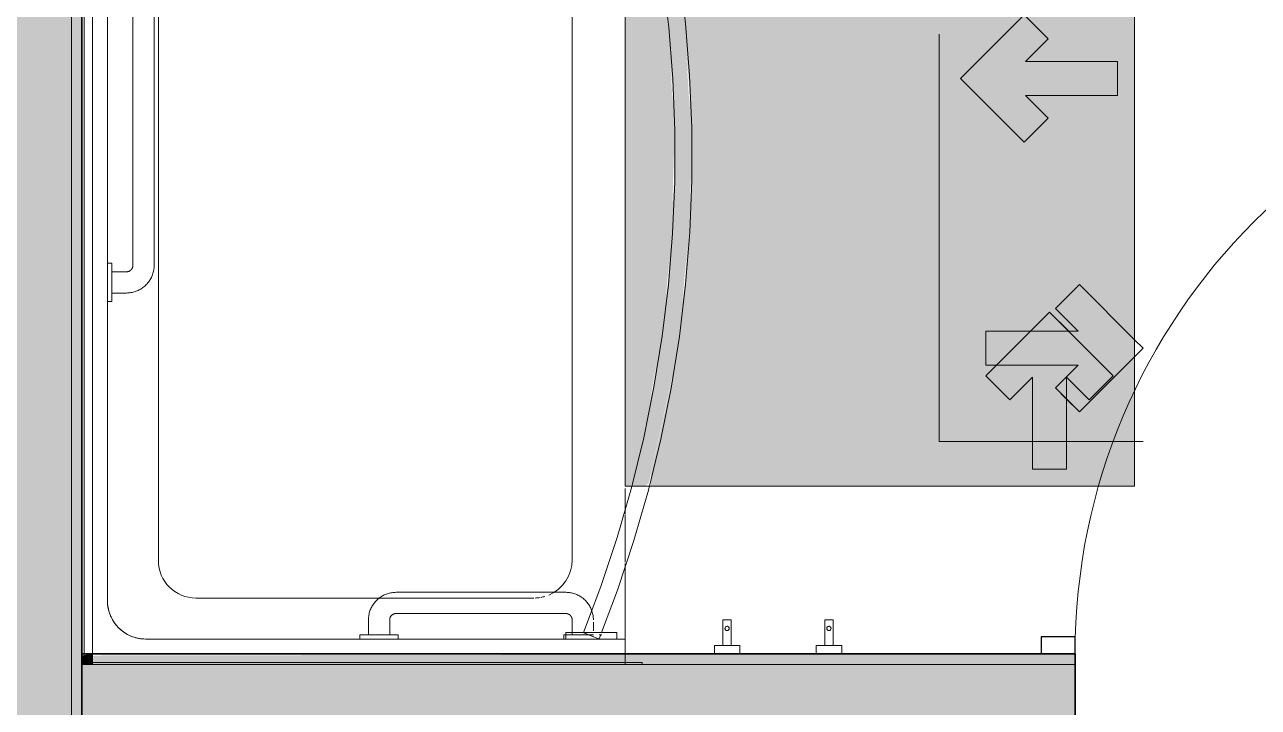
# Model space of a CAD drawing. Header units: inches. Extents: x 6 to 8416, y -388 to 6104.
# Drawn here: x 6422 to 6494.7, y 190.3 to 230.5 of the extents above; entities that cross this region are included whole.
import ezdxf

# ---------------------------------------------------------------- set-up
doc = ezdxf.new("R2010")
doc.units = ezdxf.units.IN
doc.header["$MEASUREMENT"] = 0
doc.linetypes.add('Dash 1_16_', pattern=[48, 24, -24])
doc.linetypes.add('Hidden 1_16_', pattern=[36, 24, -12])
for name, color, linetype, lineweight in [('A-DOOR', 31, 'Continuous', 18), ('A-DOOR-FRAM', 31, 'Continuous', 25), ('A-GENM', 13, 'Continuous', 18), ('A-WALL', 113, 'Continuous', 25), ('A-WALL-PATT', 111, 'Continuous', 35), ('I-WALL', 2, 'Continuous', 25), ('P-SANR-FIXT', 6, 'Continuous', 18), ('Q-SPCQ', 91, 'Continuous', 18)]:
    doc.layers.add(name, color=color, linetype=linetype, lineweight=lineweight)

# ---------------------------------------------------------------- blocks, each defined once
blk = doc.blocks.new('GM BA Shower-Unit-Tub-Prefab-ICC ADA-AM - ICC Type B_ Option B Forward_ 60_W x 32_D-2924853-LEVEL 3 - PLAN Copy 1 Copy 1')
at = {"layer": 'A-GENM'}
blk.add_line((59.375, 32), (60, 32), dxfattribs=at)
blk = doc.blocks.new('PL BA Toilet-Unit-Two Piece-ICC ADA-AM - ICC Type B_ Side Approach_ Side Bar-V1098-LEVEL 3 - PLAN Copy 1 Copy 1')
at = {"layer": 'A-GENM', "linetype": 'Hidden 1_16_', "lineweight": 9}
for p, q in [((0, 56), (48, 56)), ((48, 56), (48, 24)), ((39.75, 54.25), (36.5, 51)), ((36.5, 51), (39.75, 54.25)), ((41.164, 52.836), (39.75, 54.25)), ((39.75, 54.25), (40.5, 53.5)), ((40.5, 53.5), (41.164, 52.836)), ((39.828, 51.5), (41.164, 52.836)), ((41.164, 52.836), (40.532, 52.203)), ((40.507, 52.178), (39.828, 51.5)), ((36.5, 51), (36, 50.5)), ((36, 50.5), (36.5, 51)), ((45.25, 51.5), (39.828, 51.5)), ((39.828, 51.5), (44.625, 51.5)), ((44.625, 51.5), (45.25, 51.5)), ((45.25, 49.5), (45.25, 51.5)), ((45.25, 51.5), (45.25, 49.5)), ((36, 50.5), (36.5, 50)), ((36.5, 50), (36, 50.5)), ((36.5, 50), (39.75, 46.75)), ((39.75, 46.75), (36.5, 50)), ((41.164, 48.164), (39.828, 49.5)), ((39.828, 49.5), (45.25, 49.5)), ((40.375, 49.5), (39.828, 49.5)), ((39.828, 49.5), (41.164, 48.164)), ((42.625, 49.5), (40.375, 49.5)), ((45.25, 49.5), (42.625, 49.5)), ((39.75, 46.75), (41.164, 48.164)), ((41.164, 48.164), (39.75, 46.75))]:
    blk.add_line(p, q, dxfattribs=at)
blk = doc.blocks.new('GM Clearance-Rect-AM - 30_ x 48_  - A117 2017 Existing _ Type B _ A117 2009 _ CBC-V1099-LEVEL 3 - PLAN Copy 1 Copy 1')
at = {"layer": 'A-GENM', "linetype": 'Hidden 1_16_', "lineweight": 9, "transparency": 33554560}
h = blk.add_hatch(color=256, dxfattribs=at)
h.paths.add_polyline_path([(11.951, 48), (-15, 48), (-15, 0), (15, 0), (14.865, 4.705), (14.159, 7.141), (12.32, 14.947), (11.752, 18.608), (11.214, 24.639), (11.148, 30.645), (11.479, 35.998), (12.278, 41.836), (13.485, 47.308), (13.485, 48), (12.26, 48)])
h.paths.add_polyline_path([(15, 48), (14.667, 48), (13.728, 44.092), (12.746, 38.29), (12.231, 32.814), (12.135, 26.714), (12.448, 21.317), (13.252, 15.39), (14.486, 9.664), (15, 8.266), (15, 47.4)])
blk.add_hatch(color=256, dxfattribs=at).paths.add_polyline_path([(13.878, 48), (13.614, 47.841), (12.13, 41.068), (11.74, 38.29), (11.217, 32.454), (11.107, 27.456), (11.508, 20.747), (12.336, 14.859), (13.593, 9.14), (15, 4.625), (14.865, 8.27), (13.713, 12.987), (12.752, 18.657), (12.22, 24.46), (12.131, 30.175), (12.478, 35.946), (13.367, 42.21), (14.624, 47.841), (14.492, 48), (13.943, 48)])
at = {"layer": 'A-GENM', "linetype": 'Hidden 1_16_', "lineweight": 9}
for p, q in [((13.652, 48), (-15, 48)), ((-15, 48), (-15, 0)), ((13.652, 48), (-15, 48)), ((-15, 48), (-15, 0)), ((-15, 40.375), (-15, 48)), ((-15, 48), (13.652, 48)), ((14.309, 48), (13.943, 48)), ((14.309, 48), (13.943, 48)), ((13.943, 48), (14.309, 48)), ((15, 48), (14.667, 48)), ((15, 48), (14.667, 48)), ((14.667, 48), (15, 48)), ((15, 7.775), (15, 48)), ((15, 7.775), (15, 48)), ((15, 48), (15, 7.775)), ((-15, 39.375), (-15, 40.375)), ((-15, 0), (-15, 39.375))]:
    blk.add_line(p, q, dxfattribs=at)
blk = doc.blocks.new('z Nested-Shower Surround-Tub-Prefab - Variable-V1201-LEVEL 3 - PLAN Copy 1 Copy 1')
at = {"layer": 'A-GENM', "lineweight": 9}
for p, q in [((60, 33), (59.875, 33)), ((59.875, 33), (59.875, 0.625)), ((59.875, 32), (59.875, 33)), ((59.875, 33), (60, 33)), ((60, 0.625), (60, 33)), ((60, 33), (60, 32)), ((59.875, 0.625), (59.875, 32)), ((60, 32), (60, 0.625)), ((0, 0), (60, 0)), ((59.875, 0.125), (0.125, 0.125)), ((0.622, 0.125), (59.376, 0.125)), ((59.375, 0), (6.875, 0)), ((59.471, 0.125), (59.688, 0.125)), ((60, 0), (59.471, 0)), ((59.875, 0.625), (59.875, 0.125)), ((59.875, 0.313), (59.875, 0.625)), ((60, 0), (60, 0.625)), ((60, 0.625), (60, 0))]:
    blk.add_line(p, q, dxfattribs=at)
at = {"layer": 'A-GENM'}
for p, q in [((9.275, 32), (49.5, 32)), ((49.631, 32), (50.725, 32)), ((50.725, 32), (51.148, 32)), ((51.2, 32), (53.966, 32)), ((54.047, 32), (58.5, 32)), ((58.5, 32), (58.5, 30.75)), ((60, 32), (58.5, 32)), ((58.5, 32), (58.5, 30.75)), ((58.5, 30.75), (58.5, 32)), ((58.5, 32), (59.375, 32)), ((59.471, 32), (59.717, 32)), ((60, 0.625), (60, 32)), ((60, 32), (60, 0.625)), ((58.5, 30.75), (58.5, 29.25)), ((58.5, 30.75), (58.5, 29.25)), ((58.5, 29.25), (58.5, 30.75)), ((58.5, 29.25), (58.5, 3.75)), ((58.5, 29.25), (58.5, 3.75)), ((58.5, 3.75), (58.5, 29.25)), ((53.839, 28.873), (6.409, 28.873)), ((56.089, 18.5), (56.089, 26.623)), ((56.089, 6.712), (56.089, 18.5)), ((53.877, 4.5), (6.371, 4.5)), ((56.25, 1.5), (3.75, 1.5)), ((56.25, 1.5), (3.75, 1.5)), ((3.75, 1.5), (56.25, 1.5)), ((0, 0), (60, 0)), ((59.375, 0), (6.875, 0)), ((60, 0), (59.471, 0)), ((60, 0), (60, 0.625)), ((60, 0.625), (60, 0))]:
    blk.add_line(p, q, dxfattribs=at)
for centre, radius, start, end in [((53.839, 26.623), 2.25, 23.01288, 90), ((53.839, 26.623), 2.25, 10.6675, 16.57426), ((53.839, 26.623), 2.25, 1.82866, 9.29916), ((53.877, 6.712), 2.212, 270, 360), ((56.25, 3.75), 2.25, 270, 360), ((56.25, 3.75), 2.25, 339.97132, 0), ((56.25, 3.75), 2.25, 339.97132, 360), ((56.25, 3.75), 2.25, 335.02868, 339.97132), ((56.25, 3.75), 2.25, 335.02868, 339.97132), ((56.25, 3.75), 2.25, 294.97132, 335.02868), ((56.25, 3.75), 2.25, 294.97132, 335.02868), ((56.25, 3.75), 2.25, 270, 290.02868), ((56.25, 3.75), 2.25, 270, 290.02868), ((56.25, 3.75), 2.25, 290.02868, 294.97132), ((56.25, 3.75), 2.25, 290.02868, 294.97132)]:
    blk.add_arc(centre, radius, start, end, dxfattribs=at)
blk = doc.blocks.new('z Nested-Shower Grab Bars - Variable-V1202-LEVEL 3 - PLAN Copy 1 Copy 1')
at = {"layer": 'A-GENM', "linetype": 'Dash 1_16_', "lineweight": 9}
for p, q in [((56.75, 29.125), (56.75, 29.087)), ((56.75, 29.125), (56.75, 29.087)), ((56.75, 29.087), (56.75, 28.974)), ((56.75, 29.087), (56.75, 28.974)), ((57, 29.087), (57, 29.125)), ((57, 29.087), (57, 29.125)), ((57, 28.974), (57, 29.087)), ((57, 28.974), (57, 29.087)), ((55.616, 28.604), (55.552, 28.593)), ((56.516, 28.625), (55.998, 28.625)), ((56.75, 28.604), (56.75, 28.625)), ((56.75, 28.604), (56.75, 28.625)), ((56.75, 28.541), (56.75, 28.604)), ((56.75, 28.541), (56.75, 28.604)), ((56.75, 28.442), (56.75, 28.541)), ((56.75, 28.442), (56.75, 28.541)), ((56.75, 28.313), (56.75, 28.442)), ((56.75, 28.313), (56.75, 28.442)), ((57, 28.563), (57, 28.795)), ((57, 28.563), (57, 28.795)), ((57, 28.291), (57, 28.503)), ((57, 28.291), (57, 28.503)), ((56.75, 28.162), (56.75, 28.313)), ((56.75, 28.162), (56.75, 28.313)), ((56.75, 28), (56.75, 28.162)), ((56.75, 28), (56.75, 28.162)), ((56.75, 27.838), (56.75, 28)), ((56.75, 27.838), (56.75, 28)), ((56.75, 27.688), (56.75, 27.838)), ((56.75, 27.688), (56.75, 27.838)), ((56.75, 27.709), (56.75, 26.875)), ((56.75, 27.375), (56.75, 27.688)), ((56.75, 27.375), (56.75, 27.688)), ((56.75, 27.687), (56.75, 26.875)), ((57, 28.113), (57, 28.291)), ((57, 28.113), (57, 28.291)), ((57, 27.749), (57, 28)), ((57, 27.749), (57, 28)), ((57, 26.875), (57, 27.709)), ((57, 26.875), (57, 27.709)), ((54.25, 27), (54.25, 17)), ((55.5, 17), (55.5, 27)), ((55.875, 27.375), (56.75, 27.375)), ((56.75, 26.875), (57, 26.875)), ((57, 17.125), (56.75, 17.125)), ((56.75, 17.125), (56.75, 16.313)), ((56.75, 17.125), (56.75, 14.875)), ((57, 14.875), (57, 17.125)), ((57, 14.875), (57, 17.125)), ((56.75, 16.625), (55.875, 16.625)), ((56.75, 16.313), (56.75, 16.625)), ((56.75, 15.375), (56.75, 16.625)), ((56.75, 15.688), (56.75, 16.313)), ((55.875, 15.375), (56.75, 15.375)), ((56.75, 15.375), (56.75, 15.688)), ((56.75, 15.687), (56.75, 14.875)), ((56.75, 14.875), (57, 14.875)), ((35, 2.75), (13, 2.75)), ((35, 2.75), (13, 2.75)), ((13, 1.5), (35, 1.5)), ((13, 1.5), (35, 1.5)), ((35.375, 1.125), (35.375, 0.25)), ((35.375, 1.125), (35.375, 0.25)), ((36.625, 0.25), (36.625, 1.125)), ((36.625, 0.25), (36.625, 1.125)), ((34.875, 0.25), (34.875, 0)), ((35.687, 0.25), (34.875, 0.25)), ((35.687, 0.25), (34.875, 0.25)), ((34.875, 0.25), (34.875, 0)), ((37.125, 0.25), (34.875, 0.25)), ((35.687, 0.25), (34.875, 0.25)), ((34.875, 0), (37.125, 0)), ((34.875, 0), (37.125, 0)), ((34.875, 0), (37.125, 0)), ((34.875, 0), (37.125, 0)), ((35.375, 0.25), (35.688, 0.25)), ((35.375, 0.25), (35.688, 0.25)), ((35.375, 0.25), (36.625, 0.25)), ((35.375, 0.25), (35.688, 0.25)), ((35.688, 0.25), (36.313, 0.25)), ((35.688, 0.25), (35.838, 0.25)), ((35.688, 0.25), (36.313, 0.25)), ((35.838, 0.25), (36, 0.25)), ((36, 0.25), (36.162, 0.25)), ((36.162, 0.25), (36.313, 0.25)), ((37.125, 0.25), (36.313, 0.25)), ((37.125, 0.25), (36.313, 0.25)), ((36.313, 0.25), (36.625, 0.25)), ((36.313, 0.25), (36.625, 0.25)), ((37.125, 0.25), (36.313, 0.25)), ((36.313, 0.25), (36.625, 0.25)), ((37.125, 0), (37.125, 0.25)), ((37.125, 0), (37.125, 0.25))]:
    blk.add_line(p, q, dxfattribs=at)
at = {"layer": 'A-GENM', "linetype": 'Dash 1_16_', "lineweight": 9, "flags": 128}
for points in [[(55.303, 28.521), (55.242, 28.497), (55.183, 28.47), (55.125, 28.441), (55.068, 28.41), (55.012, 28.377), (54.957, 28.341), (54.905, 28.303), (54.853, 28.264), (54.803, 28.222), (54.756, 28.178), (54.709, 28.132), (54.665, 28.085), (54.623, 28.035), (54.582, 27.984), (54.544, 27.932), (54.508, 27.878), (54.474, 27.823), (54.442, 27.766), (54.412, 27.708), (54.385, 27.649), (54.36, 27.589), (54.338, 27.528), (54.318, 27.466), (54.301, 27.403), (54.286, 27.34), (54.274, 27.276), (54.264, 27.212), (54.257, 27.147), (54.252, 27.083), (54.25, 27.018), (54.25, 27)], [(55.552, 28.593), (55.489, 28.578), (55.426, 28.562), (55.364, 28.543), (55.303, 28.521)], [(55.875, 28.625), (55.81, 28.624), (55.745, 28.62), (55.68, 28.613), (55.616, 28.604)], [(55.5, 27), (55.5, 27.015), (55.501, 27.03), (55.503, 27.045), (55.505, 27.06), (55.507, 27.075), (55.511, 27.089), (55.515, 27.104), (55.519, 27.118), (55.524, 27.132), (55.53, 27.146), (55.536, 27.16), (55.542, 27.173), (55.55, 27.186), (55.557, 27.199), (55.565, 27.212), (55.574, 27.224), (55.583, 27.236), (55.593, 27.247), (55.603, 27.258), (55.614, 27.269), (55.625, 27.279), (55.636, 27.289), (55.648, 27.298), (55.66, 27.307), (55.672, 27.316), (55.685, 27.323), (55.698, 27.331), (55.712, 27.338), (55.725, 27.344), (55.739, 27.35), (55.753, 27.355), (55.767, 27.359), (55.782, 27.363), (55.797, 27.367), (55.811, 27.37), (55.826, 27.372), (55.841, 27.373), (55.856, 27.375), (55.871, 27.375), (55.875, 27.375)], [(54.25, 17), (54.251, 16.935), (54.255, 16.87), (54.262, 16.805), (54.271, 16.741), (54.282, 16.677), (54.297, 16.614), (54.313, 16.551), (54.332, 16.489), (54.354, 16.428), (54.378, 16.367), (54.405, 16.308), (54.434, 16.25), (54.465, 16.193), (54.498, 16.137), (54.534, 16.082), (54.572, 16.03), (54.611, 15.978), (54.653, 15.928), (54.697, 15.881), (54.743, 15.834), (54.79, 15.79), (54.84, 15.748), (54.891, 15.707), (54.943, 15.669), (54.997, 15.633), (55.052, 15.599), (55.109, 15.567), (55.167, 15.537), (55.226, 15.51), (55.286, 15.485), (55.347, 15.463), (55.409, 15.443), (55.472, 15.426), (55.535, 15.411), (55.599, 15.399), (55.663, 15.389), (55.728, 15.382), (55.792, 15.377), (55.857, 15.375), (55.875, 15.375)], [(55.875, 16.625), (55.86, 16.625), (55.845, 16.626), (55.83, 16.628), (55.815, 16.63), (55.8, 16.632), (55.786, 16.636), (55.771, 16.64), (55.757, 16.644), (55.743, 16.649), (55.729, 16.655), (55.715, 16.661), (55.702, 16.667), (55.689, 16.675), (55.676, 16.682), (55.663, 16.69), (55.651, 16.699), (55.639, 16.708), (55.628, 16.718), (55.617, 16.728), (55.606, 16.739), (55.596, 16.75), (55.586, 16.761), (55.577, 16.773), (55.568, 16.785), (55.559, 16.797), (55.552, 16.81), (55.544, 16.823), (55.537, 16.837), (55.531, 16.85), (55.525, 16.864), (55.52, 16.878), (55.516, 16.892), (55.512, 16.907), (55.508, 16.922), (55.505, 16.936), (55.503, 16.951), (55.502, 16.966), (55.5, 16.981), (55.5, 16.996), (55.5, 17)], [(36.625, 1.125), (36.624, 1.19), (36.62, 1.255), (36.613, 1.32), (36.604, 1.384), (36.593, 1.448), (36.578, 1.511), (36.562, 1.574), (36.543, 1.636), (36.521, 1.697), (36.497, 1.758), (36.47, 1.817), (36.441, 1.875), (36.41, 1.932), (36.377, 1.988), (36.341, 2.043), (36.303, 2.095), (36.264, 2.147), (36.222, 2.197), (36.178, 2.244), (36.132, 2.291), (36.085, 2.335), (36.035, 2.377), (35.984, 2.418), (35.932, 2.456), (35.878, 2.492), (35.823, 2.526), (35.766, 2.558), (35.708, 2.588), (35.649, 2.615), (35.589, 2.64), (35.528, 2.662), (35.466, 2.682), (35.403, 2.699), (35.34, 2.714), (35.276, 2.726), (35.212, 2.736), (35.147, 2.743), (35.083, 2.748), (35.018, 2.75), (35, 2.75)], [(36.625, 1.125), (36.624, 1.19), (36.62, 1.255), (36.613, 1.32), (36.604, 1.384), (36.593, 1.448), (36.578, 1.511), (36.562, 1.574), (36.543, 1.636), (36.521, 1.697), (36.497, 1.758), (36.47, 1.817), (36.441, 1.875), (36.41, 1.932), (36.377, 1.988), (36.341, 2.043), (36.303, 2.095), (36.264, 2.147), (36.222, 2.197), (36.178, 2.244), (36.132, 2.291), (36.085, 2.335), (36.035, 2.377), (35.984, 2.418), (35.932, 2.456), (35.878, 2.492), (35.823, 2.526), (35.766, 2.558), (35.708, 2.588), (35.649, 2.615), (35.589, 2.64), (35.528, 2.662), (35.466, 2.682), (35.403, 2.699), (35.34, 2.714), (35.276, 2.726), (35.212, 2.736), (35.147, 2.743), (35.083, 2.748), (35.018, 2.75), (35, 2.75)], [(35, 1.5), (35.015, 1.5), (35.03, 1.499), (35.045, 1.497), (35.06, 1.495), (35.075, 1.493), (35.089, 1.489), (35.104, 1.485), (35.118, 1.481), (35.132, 1.476), (35.146, 1.47), (35.16, 1.464), (35.173, 1.458), (35.186, 1.45), (35.199, 1.443), (35.212, 1.435), (35.224, 1.426), (35.236, 1.417), (35.247, 1.407), (35.258, 1.397), (35.269, 1.386), (35.279, 1.375), (35.289, 1.364), (35.298, 1.352), (35.307, 1.34), (35.316, 1.328), (35.323, 1.315), (35.331, 1.302), (35.338, 1.288), (35.344, 1.275), (35.35, 1.261), (35.355, 1.247), (35.359, 1.233), (35.363, 1.218), (35.367, 1.203), (35.37, 1.189), (35.372, 1.174), (35.373, 1.159), (35.375, 1.144), (35.375, 1.129), (35.375, 1.125)], [(35, 1.5), (35.015, 1.5), (35.03, 1.499), (35.045, 1.497), (35.06, 1.495), (35.075, 1.493), (35.089, 1.489), (35.104, 1.485), (35.118, 1.481), (35.132, 1.476), (35.146, 1.47), (35.16, 1.464), (35.173, 1.458), (35.186, 1.45), (35.199, 1.443), (35.212, 1.435), (35.224, 1.426), (35.236, 1.417), (35.247, 1.407), (35.258, 1.397), (35.269, 1.386), (35.279, 1.375), (35.289, 1.364), (35.298, 1.352), (35.307, 1.34), (35.316, 1.328), (35.323, 1.315), (35.331, 1.302), (35.338, 1.288), (35.344, 1.275), (35.35, 1.261), (35.355, 1.247), (35.359, 1.233), (35.363, 1.218), (35.367, 1.203), (35.37, 1.189), (35.372, 1.174), (35.373, 1.159), (35.375, 1.144), (35.375, 1.129), (35.375, 1.125)]]:
    blk.add_lwpolyline(points, dxfattribs=at)
blk = doc.blocks.new('z Nested-Clearance-Shower-AM - Tub_Shower - ICC Type B - Option B_ Forward _ CBC 11A-V1103-LEVEL 3 - PLAN Copy 1 Copy 1')
at = {"layer": 'A-GENM', "linetype": 'Hidden 1_16_', "lineweight": 9}
for p, q in [((48, 30), (0, 30)), ((48, 0), (48, 30)), ((25, 29), (23, 29)), ((23, 29), (23, 23.578)), ((23, 23.578), (23, 29)), ((23, 29), (25, 29)), ((25, 23.578), (25, 29)), ((25, 29), (25, 23.578)), ((41.5, 28.75), (37.75, 25)), ((39.022, 26.272), (41.5, 28.75)), ((42.914, 27.336), (41.5, 28.75)), ((41.5, 28.75), (42.914, 27.336)), ((41.578, 26), (42.914, 27.336)), ((42.914, 27.336), (41.578, 26)), ((37.75, 25), (38.875, 26.125)), ((47, 26), (41.578, 26)), ((41.578, 26), (42.875, 26)), ((42.875, 26), (47, 26)), ((47, 24), (47, 26)), ((47, 26), (47, 24)), ((21.664, 24.914), (20.25, 23.5)), ((20.25, 23.5), (21.664, 24.914)), ((23, 23.578), (21.664, 24.914)), ((21.664, 24.914), (23, 23.578)), ((26.336, 24.914), (25, 23.578)), ((25, 23.578), (26.336, 24.914)), ((27.75, 23.5), (26.336, 24.914)), ((26.336, 24.914), (27.75, 23.5)), ((37.75, 25), (41.5, 21.25)), ((38.875, 23.875), (37.75, 25)), ((42.914, 22.664), (41.578, 24)), ((41.578, 24), (47, 24)), ((47, 24), (41.578, 24)), ((41.578, 24), (42.914, 22.664)), ((20.25, 23.5), (24, 19.75)), ((24, 19.75), (20.25, 23.5)), ((24, 19.75), (27.75, 23.5)), ((27.75, 23.5), (24, 19.75)), ((40.875, 21.875), (38.875, 23.875)), ((41.5, 21.25), (42.914, 22.664)), ((42.914, 22.664), (41.5, 21.25)), ((41.5, 21.25), (40.875, 21.875)), ((0, 0), (48, 0))]:
    blk.add_line(p, q, dxfattribs=at)
blk = doc.blocks.new('z Nested-Shower Extra Gyp Layer - Variable-2223807-LEVEL 3 - PLAN Copy 1 Copy 1')
at = {"layer": 'A-GENM', "lineweight": 9}
for p, q in [((60, 0.625), (0, 0.625)), ((0, 0.625), (60, 0.625)), ((60, 0), (0, 0)), ((0, 0), (60, 0)), ((60, 0), (60, 0.625)), ((60, 0.625), (60, 0))]:
    blk.add_line(p, q, dxfattribs=at)
blk = doc.blocks.new('SE BA Shower Curtain Rod-AM - 1_ Dia__ 76_ AFF-V1203-LEVEL 3 - PLAN Copy 1 Copy 1')
at = {"layer": 'Q-SPCQ'}
for p, q in [((57, 1.5), (56.625, 1.5)), ((56.625, 1.5), (56.625, 0.75)), ((56.625, 1.5), (56.625, -1.5)), ((57, -1.5), (57, 1.5)), ((57, 0.75), (57, 1.5)), ((57, -0.75), (57, 0.75)), ((56.72, -0.232), (56.905, 0.232)), ((56.765, -0.12), (56.812, 0)), ((56.998, 0.464), (56.786, 0.544)), ((56.812, 0), (56.86, 0.12)), ((56.86, 0.12), (56.905, 0.232)), ((56.905, 0.232), (56.943, 0.328)), ((56.905, 0.232), (56.943, 0.328)), ((56.943, 0.328), (56.973, 0.402)), ((56.943, 0.328), (56.973, 0.402)), ((56.973, 0.402), (56.998, 0.464)), ((56.973, 0.402), (56.991, 0.449)), ((56.991, 0.449), (56.998, 0.464)), ((56.625, -0.391), (56.625, -0.75)), ((56.627, -0.464), (56.652, -0.402)), ((56.627, -0.464), (56.652, -0.402)), ((56.652, -0.402), (56.72, -0.232)), ((56.652, -0.402), (56.682, -0.328)), ((56.682, -0.328), (56.72, -0.232)), ((56.72, -0.232), (56.765, -0.12)), ((56.625, -0.75), (56.625, -1.5)), ((57, -1.5), (57, -0.75)), ((56.625, -1.5), (57, -1.5))]:
    blk.add_line(p, q, dxfattribs=at)
at = {"layer": 'Q-SPCQ', "flags": 128}
for points in [[(56.625, 0.604), (54.115, 1.547), (51.191, 2.513), (48.231, 3.362), (45.239, 4.091), (42.221, 4.7), (39.18, 5.189), (36.123, 5.555), (33.053, 5.798), (29.976, 5.919), (26.897, 5.916), (23.82, 5.791), (20.75, 5.542), (17.694, 5.171), (14.654, 4.678), (11.636, 4.063), (8.646, 3.329), (5.687, 2.475), (2.765, 1.504), (0.375, 0.605)], [(0.375, -0.464), (3.218, 0.604), (6.104, 1.558), (9.026, 2.395), (11.978, 3.115), (14.958, 3.716), (17.959, 4.198), (20.976, 4.56), (24.006, 4.8), (27.043, 4.919), (30.083, 4.916), (33.119, 4.792), (36.149, 4.547), (39.166, 4.181), (42.166, 3.694), (45.144, 3.088), (48.096, 2.363), (51.016, 1.52), (53.901, 0.562), (56.625, -0.464)]]:
    blk.add_lwpolyline(points, dxfattribs=at)
blk = doc.blocks.new('SE BA Robe Hook-AM - Robe Hook-V1105-LEVEL 3 - PLAN Copy 1 Copy 1')
at = {"layer": 'Q-SPCQ'}
for p, q in [((-0.25, 2), (-0.25, 0.5)), ((-0.25, 2), (0, 2)), ((-0.217, 2), (0, 2)), ((0, 2), (0.217, 2)), ((0, 2), (0.25, 2)), ((0.25, 0.5), (0.25, 2)), ((-0.75, 0.5), (-0.75, 0)), ((0, 0.5), (-0.75, 0.5)), ((0, 0.5), (-0.25, 0.5)), ((0, 0.5), (-0.236, 0.5)), ((0, 0.5), (-0.217, 0.5)), ((0.217, 0.5), (0, 0.5)), ((0.25, 0.5), (0, 0.5)), ((0.236, 0.5), (0, 0.5)), ((0.75, 0.5), (0, 0.5)), ((0.75, 0), (0.75, 0.5)), ((0, 0), (-0.75, 0)), ((0.75, 0), (0, 0))]:
    blk.add_line(p, q, dxfattribs=at)
for start, end in [(360, 180), (135, 180), (180, 360), (180, 210), (120, 135), (105, 120), (240, 345), (0, 105), (345, 0), (210, 225), (225, 240)]:
    blk.add_arc((0, 1.5), 0.125, start, end, dxfattribs=at)
blk = doc.blocks.new('Unit-Single-Flush-ICC ADA-AM - 36_ x 84_-NR _U-BA _ BATH_-6493405-LEVEL 3 - PLAN Copy 1 Copy 1')
at = {"layer": 'A-DOOR', "lineweight": 9}
blk.add_arc((18, 2.375), 36, 90, 180, dxfattribs=at)
at = {"layer": 'A-DOOR-FRAM'}
for p, q in [((-18, 3.375), (-20, 3.375)), ((-20, 3.375), (-20, 2.375)), ((-18, 2.375), (-18, 3.375)), ((-20, 2.375), (-18, 2.375))]:
    blk.add_line(p, q, dxfattribs=at)
at = {"layer": 'A-DOOR-FRAM', "lineweight": 18}
for p, q in [((-18, 3.375), (-20, 3.375)), ((-20, 3.375), (-20, 2.375)), ((-18, 3.375), (-18, 2.375)), ((-20, 2.375), (-18, 2.375))]:
    blk.add_line(p, q, dxfattribs=at)

msp = doc.modelspace()

# ---------------------------------------------------------------- hatches: boundary and pattern name
at = {"layer": 'A-WALL-PATT', "lineweight": 25}
msp.add_hatch(color=10, dxfattribs=at).paths.add_polyline_path([(6425.41533733, 131.93577679), (6425.41533733, 245.31077679), (6424.79033733, 245.31077679), (6424.79033733, 131.93577679)])
at = {"layer": 'A-WALL-PATT', "transparency": 33554560}
msp.add_hatch(color=10, dxfattribs=at).paths.add_polyline_path([(6425.41533733, 192.81077679), (6426.04033733, 192.81077679), (6426.04033733, 193.43577679), (6425.41533733, 193.33931081)])
h = msp.add_hatch(color=10, dxfattribs=at)
h.paths.add_polyline_path([(6575.04033733, 192.81077679), (6575.04033733, 193.43577679), (6570.79033733, 193.43577679), (6570.79033733, 192.81077679)])
h.paths.add_polyline_path([(6434.31053685, 192.81077679), (6483.91533733, 192.81077679), (6483.91533733, 193.43577679), (6426.04033733, 193.33931081), (6426.04033733, 192.81077679)])
h.paths.add_polyline_path([(6534.79033733, 192.81077679), (6534.79033733, 193.43577679), (6519.91533733, 193.33931081), (6519.91533733, 192.81077679)])
at = {"layer": 'I-WALL'}
msp.add_hatch(color=10, dxfattribs=at).paths.add_polyline_path([(6422.79033733, 131.93577679), (6424.79033733, 131.93577679), (6424.79033733, 245.93577679), (6419.29033733, 245.93577679), (6419.29033733, 131.93577679)])
at = {"layer": 'I-WALL', "transparency": 33554560}
h = msp.add_hatch(color=10, dxfattribs=at)
h.paths.add_polyline_path([(6578.54033733, 189.31077679), (6578.54033733, 192.81077679), (6570.79033733, 192.81077679), (6570.79033733, 189.31077679)])
h.paths.add_polyline_path([(6425.41533733, 189.31077679), (6483.91533733, 189.31077679), (6483.91533733, 192.81077679), (6425.41533733, 192.81077679)])
h.paths.add_polyline_path([(6519.91533733, 189.31077679), (6534.79033733, 189.31077679), (6534.79033733, 192.81077679), (6519.91533733, 192.81077679)])

# ---------------------------------------------------------------- linework, layer by layer
at = {"layer": 'A-WALL', "lineweight": 9}
for p, q in [((6424.79033733, 261.93577679), (6424.79033733, 131.93577679)), ((6483.91533733, 192.81077679), (6425.41533733, 192.81077679))]:
    msp.add_line(p, q, dxfattribs=at)
at = {"layer": 'I-WALL', "lineweight": 35}
for p, q in [((6425.41533733, 131.93577679), (6425.41533733, 261.93577679)), ((6483.91533733, 193.43577679), (6425.41533733, 193.43577679)), ((6483.91533733, 188.68577679), (6483.91533733, 193.43577679))]:
    msp.add_line(p, q, dxfattribs=at)

# ---------------------------------------------------------------- block references
at = {"layer": 'A-DOOR'}
msp.add_blockref('Unit-Single-Flush-ICC ADA-AM - 36_ x 84_-NR _U-BA _ BATH_-6493405-LEVEL 3 - PLAN Copy 1 Copy 1', (6501.91533733, 191.06077679), dxfattribs=at)
at = {"layer": 'A-GENM', "lineweight": 9, "rotation": 270.0000000000002}
msp.add_blockref('z Nested-Shower Surround-Tub-Prefab - Variable-V1201-LEVEL 3 - PLAN Copy 1 Copy 1', (6425.41533733, 252.81077679), dxfattribs=at)
at = {"layer": 'A-GENM', "rotation": 270.0000000000002}
for name in ['z Nested-Shower Extra Gyp Layer - Variable-2223807-LEVEL 3 - PLAN Copy 1 Copy 1', 'GM BA Shower-Unit-Tub-Prefab-ICC ADA-AM - ICC Type B_ Option B Forward_ 60_W x 32_D-2924853-LEVEL 3 - PLAN Copy 1 Copy 1']:
    msp.add_blockref(name, (6425.41533733, 252.81077679), dxfattribs=at)
at = {"layer": 'A-GENM', "linetype": 'Dash 1_16_', "lineweight": 9, "rotation": 270.0000000000002}
msp.add_blockref('z Nested-Shower Grab Bars - Variable-V1202-LEVEL 3 - PLAN Copy 1 Copy 1', (6426.91533733, 251.31077679), dxfattribs=at)
at = {"layer": 'A-GENM', "linetype": 'Hidden 1_16_', "lineweight": 9}
for name, p, rotation in [('GM Clearance-Rect-AM - 30_ x 48_  - A117 2017 Existing _ Type B _ A117 2009 _ CBC-V1099-LEVEL 3 - PLAN Copy 1 Copy 1', (6472.41533733, 251.31077679), 180), ('z Nested-Clearance-Shower-AM - Tub_Shower - ICC Type B - Option B_ Forward _ CBC 11A-V1103-LEVEL 3 - PLAN Copy 1 Copy 1', (6457.41533733, 251.31077679), 270.0000000000002)]:
    msp.add_blockref(name, p, dxfattribs=dict(at, rotation=rotation))
at = {"layer": 'P-SANR-FIXT', "rotation": 180}
msp.add_blockref('PL BA Toilet-Unit-Two Piece-ICC ADA-AM - ICC Type B_ Side Approach_ Side Bar-V1098-LEVEL 3 - PLAN Copy 1 Copy 1', (6523.91533733, 261.93577679), dxfattribs=at)
at = {"layer": 'Q-SPCQ', "rotation": 270.0000000000002}
msp.add_blockref('SE BA Shower Curtain Rod-AM - 1_ Dia__ 76_ AFF-V1203-LEVEL 3 - PLAN Copy 1 Copy 1', (6455.41533733, 251.31077679), dxfattribs=at)
at = {"layer": 'Q-SPCQ'}
for p in [(6463.41533733, 193.43577679), (6469.41533733, 193.43577679)]:
    msp.add_blockref('SE BA Robe Hook-AM - Robe Hook-V1105-LEVEL 3 - PLAN Copy 1 Copy 1', p, dxfattribs=at)

doc.saveas('drawing.dxf')
